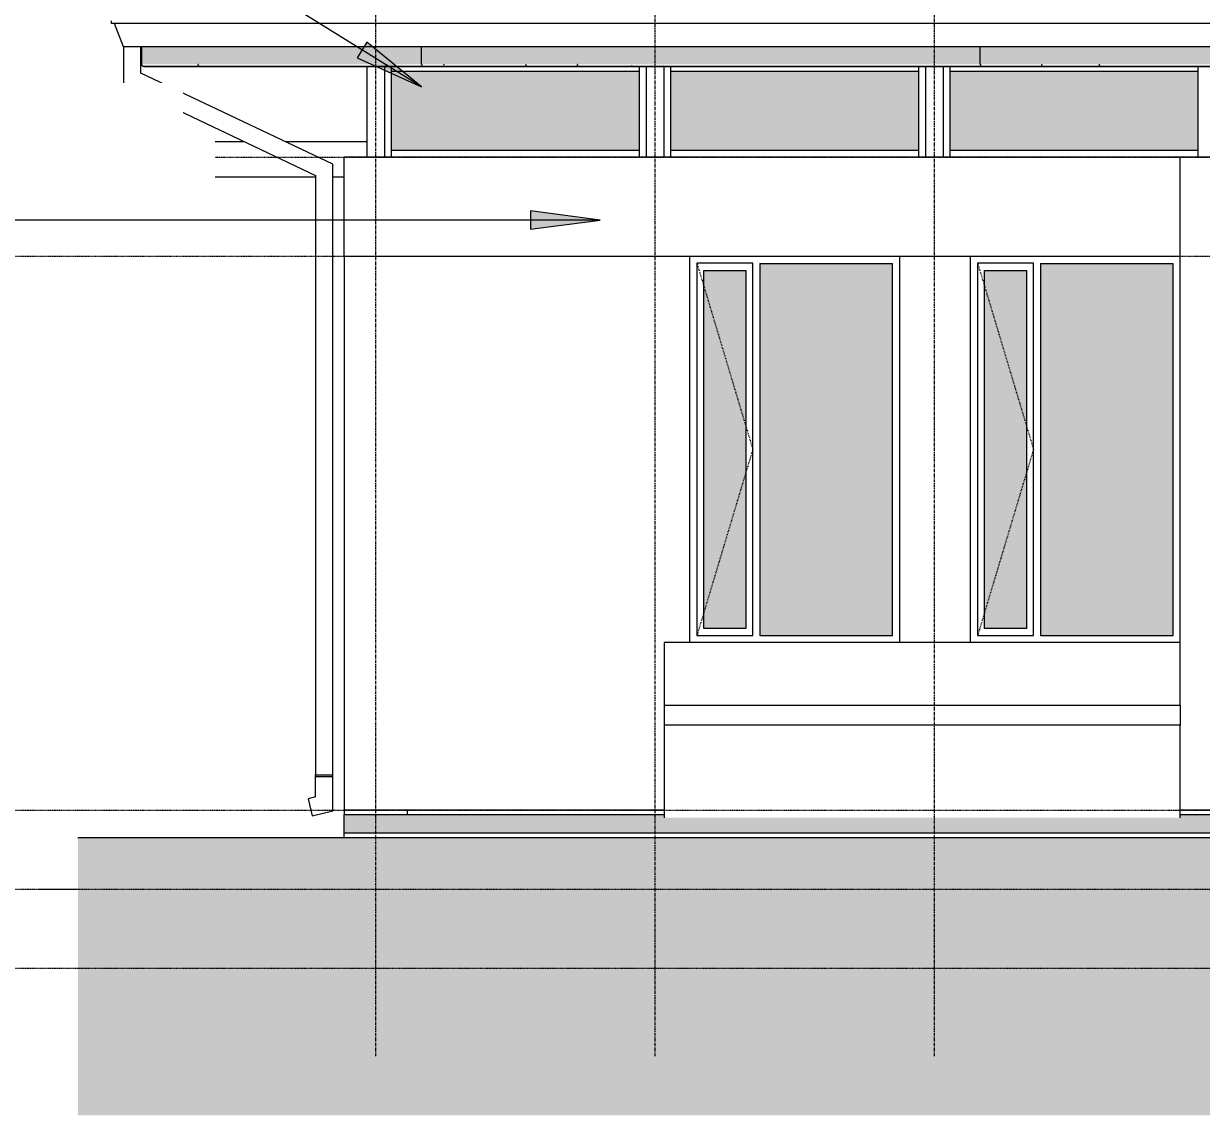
# Model space of a CAD drawing. Header units: millimetres. Extents: x -12186 to 152825, y -4386 to 9463.
# Drawn here: x 83922 to 88983, y -1313 to 3380 of the extents above; entities that cross this region are included whole.
import ezdxf

# ---------------------------------------------------------------- set-up
doc = ezdxf.new("R2010")
doc.units = ezdxf.units.MM
for name, pattern in [('1000 Dashed', [2, 1, -1]), ('Dash', [6.35, 3.175, -3.175]), ('Grid Line', [22.225, 12.7, -3.175, 3.175, -3.175])]:
    doc.linetypes.add(name, pattern=pattern)
for name, color, linetype, lineweight in [('A-DETL-GENF', 92, 'Continuous', 5), ('A-DETL-MEDM', 33, 'Continuous', 18), ('A-FLOR', 192, 'Continuous', 9), ('A-FLOR-LEVL', 51, 'Continuous', 5), ('A-FLOR-PATT', 8, 'Continuous', 9), ('A-GENM', 13, 'Continuous', 9), ('A-GLAZ', 151, 'Continuous', 9), ('A-GLAZ-CURT', 52, 'Continuous', 5), ('A-GLAZ-CWMG', 51, 'Continuous', 5), ('A-GLAZ-HDLN', 1, 'Dash', 9), ('A-ROOF', 132, 'Continuous', 9), ('A-ROOF-OTLN', 132, 'Continuous', 9), ('A-ROOF-PATT', 132, 'Continuous', 9), ('A-WALL', 113, 'Continuous', 9), ('G-ANNO-TEXT', 231, 'Continuous', 5), ('I-WALL', 2, 'Continuous', 9), ('S-COLS', 52, 'Continuous', 5), ('S-GRID', 1, 'Continuous', 5)]:
    doc.layers.add(name, color=color, linetype=linetype, lineweight=lineweight)
doc.styles.add('Arial_4', font='arial.ttf', dxfattribs={"width": 0.9, "height": 150})

# ---------------------------------------------------------------- blocks, each defined once
blk = doc.blocks.new('W-02 900x1660 - 900-1480273-Section 3')
at = {"layer": 'A-GLAZ', "lineweight": 5}
for points in [[(-13017.7, 750), (-12655.7, 750), (-12655.7, 2349), (-13225.7, 2349), (-13225.7, 750), (-13127.2, 750)], [(-13455.6, 780), (-13285.7, 780), (-13285.7, 2319), (-13465.7, 2319), (-13465.7, 780)]]:
    blk.add_hatch(color=256, dxfattribs=at).paths.add_polyline_path(points)
for p, q in [((-13495.7, 2350), (-13495.7, 750)), ((-13255.7, 2350), (-13495.7, 2350)), ((-13255.7, 750), (-13255.7, 2350)), ((-13225.7, 2349), (-13225.7, 750)), ((-13225.7, 2349), (-12655.7, 2349)), ((-12655.7, 750), (-12655.7, 2349)), ((-13465.7, 780), (-13465.7, 2319)), ((-13465.7, 2319), (-13285.7, 2319)), ((-13285.7, 2319), (-13285.7, 780)), ((-13285.7, 780), (-13465.7, 780)), ((-13495.7, 750), (-13255.7, 750)), ((-13225.7, 750), (-12655.7, 750))]:
    blk.add_line(p, q, dxfattribs=at)
at = {"layer": 'A-GLAZ-HDLN'}
for p, q in [((-13495.7, 2350), (-13255.7, 1550)), ((-13255.7, 1550), (-13495.7, 750))]:
    blk.add_line(p, q, dxfattribs=at)
blk = doc.blocks.new('FP_338-Section 3')
at = {"layer": 'A-ROOF-OTLN', "lineweight": 5}
blk.add_line((-23071.2, 3195), (-11159.8, 3195), dxfattribs=at)
at = {"layer": 'A-ROOF-PATT', "lineweight": 5}
for p, q in [((-23077.9, 3197), (-11159.8, 3197)), ((-22839, 3204.1), (-22839.2, 3204.5)), ((-22838.8, 3203.8), (-22839, 3204.1)), ((-22838.6, 3203.4), (-22838.8, 3203.8)), ((-22838.4, 3203), (-22838.6, 3203.4)), ((-22838.3, 3202.6), (-22838.4, 3203)), ((-22838.1, 3202.3), (-22838.3, 3202.6)), ((-22837.9, 3201.9), (-22838.1, 3202.3)), ((-22837.7, 3201.6), (-22837.9, 3201.9)), ((-22837.5, 3201.2), (-22837.7, 3201.6)), ((-22837.3, 3200.9), (-22837.5, 3201.2)), ((-22837.1, 3200.5), (-22837.3, 3200.9)), ((-22836.9, 3200.2), (-22837.1, 3200.5)), ((-22836.7, 3199.8), (-22836.9, 3200.2)), ((-22836.5, 3199.5), (-22836.7, 3199.8)), ((-22836.3, 3199.2), (-22836.5, 3199.5)), ((-22836.1, 3198.8), (-22836.3, 3199.2)), ((-22836, 3198.5), (-22836.1, 3198.8)), ((-22835.8, 3198.2), (-22836, 3198.5)), ((-22835.6, 3197.9), (-22835.8, 3198.2)), ((-22835.4, 3197.6), (-22835.6, 3197.9)), ((-22835.2, 3197.4), (-22835.4, 3197.6)), ((-22835, 3197.1), (-22835.2, 3197.4)), ((-22834.8, 3196.8), (-22835, 3197.1)), ((-22834.6, 3196.6), (-22834.8, 3196.8)), ((-22834.4, 3196.3), (-22834.6, 3196.6)), ((-22834.2, 3196.1), (-22834.4, 3196.3)), ((-22834, 3195.9), (-22834.2, 3196.1)), ((-22833.8, 3195.7), (-22834, 3195.9)), ((-22833.7, 3195.5), (-22833.8, 3195.7)), ((-22833.5, 3195.3), (-22833.7, 3195.5)), ((-22833.3, 3195.1), (-22833.5, 3195.3)), ((-22833.1, 3194.9), (-22833.3, 3195.1)), ((-22832.9, 3194.8), (-22833.1, 3194.9)), ((-22832.7, 3194.6), (-22832.9, 3194.8)), ((-22832.5, 3194.5), (-22832.7, 3194.6)), ((-22832.3, 3194.4), (-22832.5, 3194.5)), ((-22832.1, 3194.2), (-22832.3, 3194.4)), ((-22831.9, 3194.2), (-22832.1, 3194.2)), ((-22831.7, 3194.1), (-22831.9, 3194.2)), ((-22831.5, 3194), (-22831.7, 3194.1)), ((-22831.4, 3193.9), (-22831.5, 3194)), ((-22831.2, 3193.9), (-22831.4, 3193.9)), ((-22831, 3193.9), (-22831.2, 3193.9)), ((-22830.8, 3193.8), (-22831, 3193.9)), ((-22037.5, 3193.9), (-22037.6, 3193.8)), ((-22037.3, 3193.9), (-22037.5, 3193.9)), ((-22037.1, 3193.9), (-22037.3, 3193.9)), ((-22036.9, 3194), (-22037.1, 3193.9)), ((-22036.7, 3194.1), (-22036.9, 3194)), ((-22036.5, 3194.2), (-22036.7, 3194.1)), ((-22036.3, 3194.2), (-22036.5, 3194.2)), ((-22036.1, 3194.4), (-22036.3, 3194.2)), ((-22035.9, 3194.5), (-22036.1, 3194.4)), ((-22035.7, 3194.6), (-22035.9, 3194.5)), ((-22035.5, 3194.8), (-22035.7, 3194.6)), ((-22035.3, 3194.9), (-22035.5, 3194.8)), ((-22035.2, 3195.1), (-22035.3, 3194.9)), ((-22035, 3195.3), (-22035.2, 3195.1)), ((-22034.8, 3195.5), (-22035, 3195.3)), ((-22034.6, 3195.7), (-22034.8, 3195.5)), ((-22034.4, 3195.9), (-22034.6, 3195.7)), ((-22034.2, 3196.1), (-22034.4, 3195.9)), ((-22034, 3196.3), (-22034.2, 3196.1)), ((-22033.8, 3196.6), (-22034, 3196.3)), ((-22033.6, 3196.8), (-22033.8, 3196.6)), ((-22033.4, 3197.1), (-22033.6, 3196.8)), ((-22033.2, 3197.4), (-22033.4, 3197.1)), ((-22033.1, 3197.6), (-22033.2, 3197.4)), ((-22032.9, 3197.9), (-22033.1, 3197.6)), ((-22032.7, 3198.2), (-22032.9, 3197.9)), ((-22032.5, 3198.5), (-22032.7, 3198.2)), ((-22032.3, 3198.8), (-22032.5, 3198.5)), ((-22032.1, 3199.2), (-22032.3, 3198.8)), ((-22031.9, 3199.5), (-22032.1, 3199.2)), ((-22031.7, 3199.8), (-22031.9, 3199.5)), ((-22031.5, 3200.2), (-22031.7, 3199.8)), ((-22031.3, 3200.5), (-22031.5, 3200.2)), ((-22031.1, 3200.9), (-22031.3, 3200.5)), ((-22030.9, 3201.2), (-22031.1, 3200.9)), ((-22030.8, 3201.6), (-22030.9, 3201.2)), ((-22030.6, 3201.9), (-22030.8, 3201.6)), ((-22030.4, 3202.3), (-22030.6, 3201.9)), ((-22030.2, 3202.6), (-22030.4, 3202.3)), ((-22030, 3203), (-22030.2, 3202.6)), ((-22029.8, 3203.4), (-22030, 3203)), ((-22029.6, 3203.8), (-22029.8, 3203.4)), ((-22029.4, 3204.1), (-22029.6, 3203.8)), ((-22029.2, 3204.5), (-22029.4, 3204.1)), ((-21875.9, 3197), (-21875.9, 3204.5)), ((-21783.2, 3204.1), (-21783.3, 3204.5)), ((-21783, 3203.8), (-21783.2, 3204.1)), ((-21782.8, 3203.4), (-21783, 3203.8)), ((-21782.6, 3203), (-21782.8, 3203.4)), ((-21782.4, 3202.7), (-21782.6, 3203)), ((-21782.2, 3202.3), (-21782.4, 3202.7)), ((-21782, 3202), (-21782.2, 3202.3)), ((-21781.8, 3201.6), (-21782, 3202)), ((-21781.7, 3201.3), (-21781.8, 3201.6)), ((-21659.4, 3194.6), (-21659.6, 3194.7)), ((-21659.3, 3194.4), (-21659.4, 3194.6)), ((-21659.1, 3194.3), (-21659.3, 3194.4)), ((-21658.9, 3194.2), (-21659.1, 3194.3)), ((-21658.7, 3194.1), (-21658.9, 3194.2)), ((-21658.5, 3194.1), (-21658.7, 3194.1)), ((-21658.3, 3194), (-21658.5, 3194.1)), ((-21658.2, 3193.9), (-21658.3, 3194)), ((-21658, 3193.9), (-21658.2, 3193.9)), ((-21657.8, 3193.9), (-21658, 3193.9)), ((-21657.6, 3193.8), (-21657.8, 3193.9)), ((-21431.2, 3204.1), (-21431.4, 3204.5)), ((-21431, 3203.8), (-21431.2, 3204.1)), ((-21430.8, 3203.4), (-21431, 3203.8)), ((-21430.6, 3203), (-21430.8, 3203.4)), ((-21430.4, 3202.6), (-21430.6, 3203)), ((-21430.2, 3202.3), (-21430.4, 3202.6)), ((-21430.1, 3201.9), (-21430.2, 3202.3)), ((-21429.9, 3201.6), (-21430.1, 3201.9)), ((-21429.7, 3201.2), (-21429.9, 3201.6)), ((-21429.5, 3200.9), (-21429.7, 3201.2)), ((-21429.3, 3200.5), (-21429.5, 3200.9)), ((-21429.1, 3200.2), (-21429.3, 3200.5)), ((-21428.9, 3199.8), (-21429.1, 3200.2)), ((-21428.7, 3199.5), (-21428.9, 3199.8)), ((-21428.5, 3199.2), (-21428.7, 3199.5)), ((-21428.3, 3198.8), (-21428.5, 3199.2)), ((-21428.1, 3198.5), (-21428.3, 3198.8)), ((-21428, 3198.2), (-21428.1, 3198.5)), ((-21427.8, 3197.9), (-21428, 3198.2)), ((-21427.6, 3197.6), (-21427.8, 3197.9)), ((-21427.4, 3197.4), (-21427.6, 3197.6)), ((-21427.2, 3197.1), (-21427.4, 3197.4)), ((-21427, 3196.8), (-21427.2, 3197.1)), ((-21426.8, 3196.6), (-21427, 3196.8)), ((-21426.6, 3196.3), (-21426.8, 3196.6)), ((-21426.4, 3196.1), (-21426.6, 3196.3)), ((-21426.2, 3195.9), (-21426.4, 3196.1)), ((-21426, 3195.7), (-21426.2, 3195.9)), ((-21425.8, 3195.5), (-21426, 3195.7)), ((-21425.7, 3195.3), (-21425.8, 3195.5)), ((-21425.5, 3195.1), (-21425.7, 3195.3)), ((-21425.3, 3194.9), (-21425.5, 3195.1)), ((-21425.1, 3194.8), (-21425.3, 3194.9)), ((-21424.9, 3194.6), (-21425.1, 3194.8)), ((-21424.7, 3194.5), (-21424.9, 3194.6)), ((-21424.5, 3194.4), (-21424.7, 3194.5)), ((-21424.3, 3194.2), (-21424.5, 3194.4)), ((-21424.1, 3194.2), (-21424.3, 3194.2)), ((-21423.9, 3194.1), (-21424.1, 3194.2)), ((-21423.7, 3194), (-21423.9, 3194.1)), ((-21423.5, 3193.9), (-21423.7, 3194)), ((-21423.4, 3193.9), (-21423.5, 3193.9)), ((-21423.2, 3193.9), (-21423.4, 3193.9)), ((-21423, 3193.8), (-21423.2, 3193.9)), ((-21216.2, 3193.9), (-21216.4, 3193.8)), ((-21216, 3193.9), (-21216.2, 3193.9)), ((-21215.8, 3193.9), (-21216, 3193.9)), ((-21215.7, 3194), (-21215.8, 3193.9)), ((-21215.5, 3194.1), (-21215.7, 3194)), ((-21215.3, 3194.2), (-21215.5, 3194.1)), ((-21215.1, 3194.2), (-21215.3, 3194.2)), ((-21214.9, 3194.4), (-21215.1, 3194.2)), ((-21214.7, 3194.5), (-21214.9, 3194.4)), ((-21214.5, 3194.6), (-21214.7, 3194.5)), ((-21214.3, 3194.8), (-21214.5, 3194.6)), ((-21214.1, 3194.9), (-21214.3, 3194.8)), ((-21213.9, 3195.1), (-21214.1, 3194.9)), ((-21213.7, 3195.3), (-21213.9, 3195.1)), ((-21213.6, 3195.5), (-21213.7, 3195.3)), ((-21213.4, 3195.7), (-21213.6, 3195.5)), ((-21213.2, 3195.9), (-21213.4, 3195.7)), ((-21213, 3196.1), (-21213.2, 3195.9)), ((-21212.8, 3196.3), (-21213, 3196.1)), ((-21212.6, 3196.6), (-21212.8, 3196.3)), ((-21212.4, 3196.8), (-21212.6, 3196.6)), ((-21212.2, 3197.1), (-21212.4, 3196.8)), ((-21212, 3197.4), (-21212.2, 3197.1)), ((-21211.8, 3197.6), (-21212, 3197.4)), ((-21211.6, 3197.9), (-21211.8, 3197.6)), ((-21211.4, 3198.2), (-21211.6, 3197.9)), ((-21211.3, 3198.5), (-21211.4, 3198.2)), ((-21211.1, 3198.8), (-21211.3, 3198.5)), ((-21210.9, 3199.2), (-21211.1, 3198.8)), ((-21210.7, 3199.5), (-21210.9, 3199.2)), ((-21210.5, 3199.8), (-21210.7, 3199.5)), ((-21210.3, 3200.2), (-21210.5, 3199.8)), ((-21210.1, 3200.5), (-21210.3, 3200.2)), ((-21209.9, 3200.9), (-21210.1, 3200.5)), ((-21209.7, 3201.2), (-21209.9, 3200.9)), ((-21209.5, 3201.6), (-21209.7, 3201.2)), ((-21209.3, 3201.9), (-21209.5, 3201.6)), ((-21209.1, 3202.3), (-21209.3, 3201.9)), ((-21209, 3202.6), (-21209.1, 3202.3)), ((-21208.8, 3203), (-21209, 3202.6)), ((-21208.6, 3203.4), (-21208.8, 3203)), ((-21208.4, 3203.8), (-21208.6, 3203.4)), ((-21208.2, 3204.1), (-21208.4, 3203.8)), ((-21208, 3204.5), (-21208.2, 3204.1)), ((-20981.6, 3193.9), (-20981.8, 3193.8)), ((-20981.4, 3193.9), (-20981.6, 3193.9)), ((-20981.2, 3193.9), (-20981.4, 3193.9)), ((-20981, 3194), (-20981.2, 3193.9)), ((-20980.8, 3194.1), (-20981, 3194)), ((-20980.7, 3194.1), (-20980.8, 3194.1)), ((-20980.5, 3194.2), (-20980.7, 3194.1)), ((-20980.3, 3194.3), (-20980.5, 3194.2)), ((-20980.1, 3194.5), (-20980.3, 3194.3)), ((-20979.9, 3194.6), (-20980.1, 3194.5)), ((-20979.7, 3194.7), (-20979.9, 3194.6)), ((-20979.5, 3194.9), (-20979.7, 3194.7)), ((-20979.3, 3195), (-20979.5, 3194.9)), ((-20979.2, 3195.2), (-20979.3, 3195)), ((-20979, 3195.4), (-20979.2, 3195.2)), ((-20978.8, 3195.6), (-20979, 3195.4)), ((-20978.6, 3195.8), (-20978.8, 3195.6)), ((-20978.4, 3196), (-20978.6, 3195.8)), ((-20978.2, 3196.2), (-20978.4, 3196)), ((-20978, 3196.5), (-20978.2, 3196.2)), ((-20977.8, 3196.7), (-20978, 3196.5)), ((-20977.7, 3197), (-20977.8, 3196.7)), ((-20977.5, 3197.2), (-20977.7, 3197)), ((-20977.3, 3197.5), (-20977.5, 3197.2)), ((-20977.1, 3197.8), (-20977.3, 3197.5)), ((-20976.9, 3198.1), (-20977.1, 3197.8)), ((-20976.7, 3198.4), (-20976.9, 3198.1)), ((-20976.5, 3198.7), (-20976.7, 3198.4)), ((-20976.3, 3199), (-20976.5, 3198.7)), ((-20976.1, 3199.3), (-20976.3, 3199)), ((-20840.3, 3196.7), (-20840.5, 3197)), ((-20840.1, 3196.5), (-20840.3, 3196.7)), ((-20839.9, 3196.2), (-20840.1, 3196.5)), ((-20839.8, 3196), (-20839.9, 3196.2)), ((-20839.6, 3195.8), (-20839.8, 3196)), ((-20839.4, 3195.6), (-20839.6, 3195.8)), ((-20839.2, 3195.4), (-20839.4, 3195.6)), ((-20839, 3195.2), (-20839.2, 3195.4)), ((-20838.8, 3195), (-20839, 3195.2)), ((-20838.6, 3194.9), (-20838.8, 3195)), ((-20838.4, 3194.7), (-20838.6, 3194.9)), ((-20838.3, 3194.6), (-20838.4, 3194.7)), ((-20838.1, 3194.5), (-20838.3, 3194.6)), ((-20837.9, 3194.3), (-20838.1, 3194.5)), ((-20837.7, 3194.2), (-20837.9, 3194.3)), ((-20837.5, 3194.1), (-20837.7, 3194.2)), ((-20837.3, 3194.1), (-20837.5, 3194.1)), ((-20837.1, 3194), (-20837.3, 3194.1)), ((-20836.9, 3193.9), (-20837.1, 3194)), ((-20836.8, 3193.9), (-20836.9, 3193.9)), ((-20836.6, 3193.9), (-20836.8, 3193.9)), ((-20836.4, 3193.8), (-20836.6, 3193.9)), ((-20160.4, 3193.9), (-20160.6, 3193.8)), ((-20160.2, 3193.9), (-20160.4, 3193.9)), ((-20160, 3193.9), (-20160.2, 3193.9)), ((-20159.8, 3194), (-20160, 3193.9)), ((-20159.6, 3194.1), (-20159.8, 3194)), ((-20159.5, 3194.1), (-20159.6, 3194.1)), ((-20159.3, 3194.2), (-20159.5, 3194.1)), ((-20159.1, 3194.3), (-20159.3, 3194.2)), ((-20158.9, 3194.4), (-20159.1, 3194.3)), ((-20158.7, 3194.6), (-20158.9, 3194.4)), ((-20158.5, 3194.7), (-20158.7, 3194.6)), ((-20158.3, 3194.9), (-20158.5, 3194.7)), ((-20158.1, 3195), (-20158.3, 3194.9)), ((-20158, 3195.2), (-20158.1, 3195)), ((-20157.8, 3195.4), (-20158, 3195.2)), ((-20157.6, 3195.6), (-20157.8, 3195.4)), ((-20157.4, 3195.8), (-20157.6, 3195.6)), ((-20157.2, 3196), (-20157.4, 3195.8)), ((-20157, 3196.2), (-20157.2, 3196)), ((-19475.9, 3197), (-19475.9, 3204.5)), ((-19215.7, 3200.5), (-19215.9, 3200.2)), ((-19215.5, 3200.9), (-19215.7, 3200.5)), ((-19215.3, 3201.2), (-19215.5, 3200.9)), ((-19215.1, 3201.6), (-19215.3, 3201.2)), ((-19214.9, 3201.9), (-19215.1, 3201.6)), ((-19214.7, 3202.3), (-19214.9, 3201.9)), ((-19214.6, 3202.7), (-19214.7, 3202.3)), ((-19214.4, 3203), (-19214.6, 3202.7)), ((-19214.2, 3203.4), (-19214.4, 3203)), ((-19214, 3203.8), (-19214.2, 3203.4)), ((-19213.8, 3204.1), (-19214, 3203.8)), ((-19213.6, 3204.5), (-19213.8, 3204.1)), ((-18967.5, 3204.1), (-18967.7, 3204.5)), ((-18967.3, 3203.8), (-18967.5, 3204.1)), ((-18967.2, 3203.4), (-18967.3, 3203.8)), ((-18967, 3203), (-18967.2, 3203.4)), ((-18966.8, 3202.6), (-18967, 3203)), ((-18966.6, 3202.3), (-18966.8, 3202.6)), ((-18966.4, 3201.9), (-18966.6, 3202.3)), ((-18966.2, 3201.6), (-18966.4, 3201.9)), ((-18966, 3201.2), (-18966.2, 3201.6)), ((-18965.8, 3200.9), (-18966, 3201.2)), ((-18965.6, 3200.5), (-18965.8, 3200.9)), ((-18965.4, 3200.2), (-18965.6, 3200.5)), ((-18965.2, 3199.8), (-18965.4, 3200.2)), ((-18965, 3199.5), (-18965.2, 3199.8)), ((-18964.9, 3199.2), (-18965, 3199.5)), ((-18964.7, 3198.8), (-18964.9, 3199.2)), ((-18964.5, 3198.5), (-18964.7, 3198.8)), ((-18964.3, 3198.2), (-18964.5, 3198.5)), ((-18964.1, 3197.9), (-18964.3, 3198.2)), ((-18963.9, 3197.6), (-18964.1, 3197.9)), ((-18963.7, 3197.4), (-18963.9, 3197.6)), ((-18963.5, 3197.1), (-18963.7, 3197.4)), ((-18963.3, 3196.8), (-18963.5, 3197.1)), ((-18963.1, 3196.6), (-18963.3, 3196.8)), ((-18962.9, 3196.3), (-18963.1, 3196.6)), ((-18962.7, 3196.1), (-18962.9, 3196.3)), ((-18962.6, 3195.9), (-18962.7, 3196.1)), ((-18962.4, 3195.7), (-18962.6, 3195.9)), ((-18962.2, 3195.5), (-18962.4, 3195.7)), ((-18962, 3195.3), (-18962.2, 3195.5)), ((-18961.8, 3195.1), (-18962, 3195.3)), ((-18961.6, 3194.9), (-18961.8, 3195.1)), ((-18961.4, 3194.8), (-18961.6, 3194.9)), ((-18961.2, 3194.6), (-18961.4, 3194.8)), ((-18961, 3194.5), (-18961.2, 3194.6)), ((-18960.8, 3194.4), (-18961, 3194.5)), ((-18960.6, 3194.2), (-18960.8, 3194.4)), ((-18960.5, 3194.2), (-18960.6, 3194.2)), ((-18960.3, 3194.1), (-18960.5, 3194.2)), ((-18960.1, 3194), (-18960.3, 3194.1)), ((-18959.9, 3193.9), (-18960.1, 3194)), ((-18959.7, 3193.9), (-18959.9, 3193.9)), ((-18959.5, 3193.9), (-18959.7, 3193.9)), ((-18959.3, 3193.8), (-18959.5, 3193.9))]:
    blk.add_line(p, q, dxfattribs=at)
blk = doc.blocks.new('System Panel - Glazed-1463160-Section 3')
at = {"layer": 'A-GLAZ-CURT'}
blk.add_hatch(color=256, dxfattribs=at).paths.add_polyline_path([(-21993.8, 2835), (-20943.2, 2835), (-20943.2, 3175), (-22008.2, 3175), (-22008.2, 2835)])
blk = doc.blocks.new('Rectangular Mullion - 30x75-1463158-Section 3')
at = {"layer": 'A-GLAZ-CWMG'}
for p, q in [((-22008.2, 3175), (-22008.2, 3195)), ((-20943.2, 3195.1), (-20943.2, 3175)), ((-22008.2, 3175), (-20943.2, 3175))]:
    blk.add_line(p, q, dxfattribs=at)
blk = doc.blocks.new('Rectangular Mullion - 30x75-1463159-Section 3')
at = {"layer": 'A-GLAZ-CWMG'}
for p, q in [((-22008.1718, 2805), (-22008.1718, 2835)), ((-20943.1718, 2835), (-22008.1718, 2835)), ((-20943.1718, 2835), (-20943.1718, 2805))]:
    blk.add_line(p, q, dxfattribs=at)
blk = doc.blocks.new('Rectangular Mullion - 30x75-1460564-Section 3')
at = {"layer": 'A-GLAZ-CWMG'}
blk.add_line((-20943.2, 3195.1), (-20943.2, 2805), dxfattribs=at)
blk = doc.blocks.new('Rectangular Mullion - 30x75-1460565-Section 3')
at = {"layer": 'A-GLAZ-CWMG'}
blk.add_line((-22008.2, 2805), (-22008.2, 3195), dxfattribs=at)
blk = doc.blocks.new('Rectangular Mullion - 30x75-V339-Section 3')
at = {"layer": 'A-GLAZ-CWMG'}
for p, q in [((-20808.2, 3175), (-20808.2, 3195.1)), ((-19743.2, 3195.1), (-19743.2, 3175)), ((-20808.2, 3175), (-19743.2, 3175))]:
    blk.add_line(p, q, dxfattribs=at)
blk = doc.blocks.new('Rectangular Mullion - 30x75-V340-Section 3')
at = {"layer": 'A-GLAZ-CWMG'}
blk.add_line((-19743.2, 3195.1), (-19743.2, 2805), dxfattribs=at)
blk = doc.blocks.new('Rectangular Mullion - 30x75-V341-Section 3')
at = {"layer": 'A-GLAZ-CWMG'}
blk.add_line((-20808.2, 2805), (-20808.2, 3195.1), dxfattribs=at)
blk = doc.blocks.new('Rectangular Mullion - 30x75-V342-Section 3')
at = {"layer": 'A-GLAZ-CWMG'}
for p, q in [((-19608.2, 3175), (-19608.2, 3195.3)), ((-18543.2, 3195.3), (-18543.2, 3175)), ((-19608.2, 3175), (-18543.2, 3175))]:
    blk.add_line(p, q, dxfattribs=at)
blk = doc.blocks.new('Rectangular Mullion - 30x75-V343-Section 3')
at = {"layer": 'A-GLAZ-CWMG'}
blk.add_line((-18543.2, 3195.3), (-18543.2, 2805), dxfattribs=at)
blk = doc.blocks.new('Rectangular Mullion - 30x75-V344-Section 3')
at = {"layer": 'A-GLAZ-CWMG'}
blk.add_line((-19608.2, 2805), (-19608.2, 3195.3), dxfattribs=at)
blk = doc.blocks.new('Downpipe - Downpipe-V352-Section 3')
at = {"layer": 'A-GENM', "lineweight": 5}
for p, q in [((-23159.8, 3280.1), (-23159.8, 3119)), ((-23084.8, 3166.5), (-23084.8, 3280.1)), ((-22259.8, 2775), (-23084.8, 3166.5)), ((-23159.8, 3119), (-22334.8, 2727.6)), ((-22259.8, 144.1), (-22259.8, 2775)), ((-22334.8, 2727.6), (-22334.8, 144.1)), ((-22334.8, 151.5), (-22259.8, 151.5)), ((-22334.8, 55.9), (-22334.8, 151.5)), ((-22334.8, 144.1), (-22259.8, 144.1)), ((-22259.8, -3.5), (-22259.8, 151.5)), ((-22334.8, 55.9), (-22365.8, 48.6)), ((-22365.8, 48.6), (-22348.6, -24.4)), ((-22348.6, -24.4), (-22259.8, -3.5))]:
    blk.add_line(p, q, dxfattribs=at)

msp = doc.modelspace()

# ---------------------------------------------------------------- hatches: boundary and pattern name
at = {"layer": 'A-DETL-GENF'}
h = msp.add_hatch(dxfattribs=at)
h.set_pattern_fill('FP_113', color=135, style=0, pattern_type=2)
h.set_pattern_definition([(45, (103927.5, 5539.62), (0, 424.264), [300, -300]), (45, (103857, 5610.12), (0, 424.264), [300, -300]), (45, (103786, 5681.12), (0, 424.264), [300, -300]), (135, (104210.5, 5751.62), (-424.264, 3e-14), [300, -300]), (135, (104281, 5822.12), (-424.264, 3e-14), [300, -300]), (135, (104352, 5893.12), (-424.264, 3e-14), [300, -300])])
h.paths.add_polyline_path([(94510.3, -1312.7), (112007.4, -1312.7), (112007.4, 5.8), (110837.6, -420), (108542.2, -420), (108542.2, -552.5), (108857.2, -552.5), (108857.2, -852.5), (107957.2, -852.5), (107957.2, -552.5), (108272.2, -552.5), (108272.2, -285), (104620.2, -285), (104620.2, -552.5), (104903.2, -552.5), (104903.2, -852.5), (104203.2, -852.5), (104203.2, -552.5), (104486.2, -545), (104486.2, -285), (102404.2, -285), (102404.2, -552.5), (102699.2, -552.5), (102699.2, -852.5), (101999.2, -852.5), (101999.2, -552.5), (102294.2, -552.5), (102294.2, -285), (99978.2, -285), (99978.2, -552.5), (100293.2, -552.5), (100293.2, -852.5), (99393.2, -852.5), (99393.2, -552.5), (99708.2, -552.5), (99703.8, -20), (96208.2, -20), (96208.2, -120), (84156, -120), (84156, -1312.7), (94493.2, -1312.7)])
at = {"layer": 'A-FLOR-PATT', "lineweight": 5}
h = msp.add_hatch(dxfattribs=at)
h.set_pattern_fill('FP_114', color=256, style=0, pattern_type=2)
h.set_pattern_definition([(356.951, (99043.383, -210.073), (141.421131, -0.0011883), [212.433, -70.811]), (3.049, (99114.094, -213.839), (141.421131, 0.0011883), [212.433, -70.811])])
h.paths.add_polyline_path([(91428.2, -100), (96208.2, -100), (96208.2, -20), (96195.2, -21), (96195.2, -33.4), (93685.2, -33.4), (93685.2, -20), (88891.2, -20), (88891.2, -33.4), (86675.2, -33.4), (86675.2, -20), (85300.2, -20), (85300.2, -100), (91209.3, -100)])
at = {"layer": 'A-ROOF-PATT', "lineweight": 5}
h = msp.add_hatch(dxfattribs=at)
h.set_pattern_fill('FP_119', color=256, style=0, pattern_type=2)
h.set_pattern_definition([(0, (103962.99, 5504.12), (406.4, 101.6), [33.528, -271.272, 33.528, -271.272, -1625.6]), (0, (103962.99, 5504.12), (406.4, 101.6), [-609.6, 33.528, -576.072, 33.528, -271.272, -711.2]), (0, (103962.99, 5504.12), (406.4, 101.6), [-1524, 33.528, -169.672, 33.528, -474.472]), (120, (104115.39, 5554.92), (-291.1882, 301.1527), [33.528, -271.272, 33.528, -271.272, -1625.6]), (120, (104115.39, 5554.92), (-291.1882, 301.1527), [-609.6, 33.528, -576.072, 33.528, -271.272, -711.2]), (120, (104115.39, 5554.92), (-291.1882, 301.1527), [-1524, 33.528, -169.672, 33.528, -474.472]), (240, (104166.19, 5758.12), (-115.2118, -402.7527), [33.528, -271.272, 33.528, -1896.872]), (240, (104166.19, 5758.12), (-115.2118, -402.7527), [-338.328, -271.272, 33.528, -576.072, -1016]), (240, (104166.19, 5758.12), (-115.2118, -402.7527), [-1219.2, 33.528, -271.272, 33.528, -677.672]), (240, (104166.19, 5758.12), (-115.2118, -402.7527), [-1557.528, -169.672, 33.528, -474.472])])
h.paths.add_polyline_path([(94055.3, 3204.5), (96351.1, 3204.5), (96351, 3280.1), (84430.2, 3280.1), (84430.2, 3204.5), (93836.4, 3204.5)])
h.paths.add_polyline_path([(96430.2, 3204.5), (96430.2, 3230.5), (96426.1, 3229.3), (96426.1, 3204.5)])
h.paths.add_polyline_path([(96425.2, 3348.2), (96430.2, 3349.8), (96430.2, 3414.2), (96400.2, 3405), (96425.2, 3405), (96425.2, 3358.7)])
h = msp.add_hatch(dxfattribs=at)
h.set_pattern_fill('FP_128', color=256, style=0, pattern_type=2)
h.set_pattern_definition([(0, (90430.2, 3309.8), (0, 1200), []), (90, (90430.2, 3309.8), (-2400, 1e-13), [])])
h.paths.add_polyline_path([(94055.3, 3204.5), (96351.1, 3204.5), (96351, 3280.1), (84430.2, 3280.1), (84430.2, 3204.5), (93836.4, 3204.5)])
h.paths.add_polyline_path([(96430.2, 3204.5), (96430.2, 3230.5), (96426.1, 3229.3), (96426.1, 3204.5)])
h.paths.add_polyline_path([(96425.2, 3348.2), (96430.2, 3349.8), (96430.2, 3414.2), (96400.2, 3405), (96425.2, 3405), (96425.2, 3358.7)])
at = {"layer": 'G-ANNO-TEXT'}
for points in [[(85631.3, 3107.8), (85397.5, 3299.9), (85355.7, 3232.8)], [(86400, 2535.4), (86100, 2574.9), (86100, 2495.9)]]:
    msp.add_hatch(color=7, dxfattribs=at).paths.add_polyline_path(points)

# ---------------------------------------------------------------- linework, layer by layer
at = {"layer": 'A-DETL-MEDM'}
msp.add_line((96208.2, -120), (84156, -120), dxfattribs=at)
at = {"layer": 'A-FLOR'}
for p, q in [((86675.2, 450), (88891.2, 450)), ((86675.2, 450), (86675.2, 365)), ((88891.2, 450), (88891.2, 365)), ((88891.2, 365), (86675.2, 365)), ((85300.2, -120), (85300.2, -20)), ((85300.2, -20), (86675.2, -20)), ((88891.2, -20), (93685.2, -20)), ((96208.2, -100), (85300.2, -100))]:
    msp.add_line(p, q, dxfattribs=at)
at = {"layer": 'A-FLOR-LEVL', "linetype": '1000 Dashed'}
for p, q in [((81425.9, 2805), (114565, 2805)), ((81425.9, 2380), (113295, 2380)), ((81425.9, 0), (114565, 0)), ((81425.9, -340), (114565, -340)), ((81425.9, -680), (113295, -680))]:
    msp.add_line(p, q, dxfattribs=at)
at = {"layer": 'A-ROOF'}
for p, q in [((83984.6, 2872.4), (84870.9, 2872.4)), ((85045.9, 2872.4), (85397.7, 2872.4)), ((85176.4, 2720), (83984.6, 2720)), ((85300.2, 2720), (85251.1, 2720))]:
    msp.add_line(p, q, dxfattribs=at)
at = {"layer": 'A-ROOF-OTLN', "lineweight": 5}
for p, q in [((84300.2, 3379.6), (84300.2, 3392.3)), ((96300.2, 3379.6), (84300.2, 3379.6)), ((84351, 3280.1), (84312.9, 3379.6)), ((96351, 3280.1), (84351, 3280.1)), ((84430.2, 3204.5), (84430.2, 3280.1))]:
    msp.add_line(p, q, dxfattribs=at)
msp.add_open_spline([(84439.7, 3195), (84438.9, 3195), (84437.7, 3195.2), (84436.1, 3195.7), (84435.1, 3196.2), (84434.4, 3196.6), (84433.8, 3197.1), (84433.1, 3197.6), (84432.6, 3198.2), (84432.1, 3198.9), (84431.5, 3199.7), (84430.9, 3200.9), (84430.4, 3202.4), (84430.2, 3203.7), (84430.2, 3204.5)], degree=3, knots=[0, 0, 0, 0, 0.166667, 0.25, 0.333333, 0.375, 0.416667, 0.5, 0.541667, 0.583333, 0.666667, 0.75, 0.833333, 1, 1, 1, 1], dxfattribs=at)
at = {"layer": 'A-WALL'}
for p, q in [((89191.2, 2805), (88891.2, 2805)), ((88891.2, 450), (88891.2, 2805)), ((85300.2, 2380), (85300.2, -20)), ((86785.2, 720), (86785.2, 2380)), ((87685.2, 2380), (87685.2, 720)), ((87991.2, 720), (87991.2, 2380)), ((88891.2, 720), (86675.2, 720)), ((86675.2, 720), (86675.2, 450)), ((86675.2, 365), (86675.2, -33.4)), ((88891.2, -33.4), (88891.2, 365)), ((86675.2, 0), (85300.2, 0)), ((85570.2, 0), (85570.2, -20)), ((93685.2, 0), (88891.2, 0))]:
    msp.add_line(p, q, dxfattribs=at)
at = {"layer": 'G-ANNO-TEXT', "color": 7}
for p, q in [((85397.5, 3299.9), (85355.7, 3232.8)), ((85631.3, 3107.8), (85397.5, 3299.9)), ((85355.7, 3232.8), (85631.3, 3107.8)), ((86400, 2535.4), (83860, 2535.4)), ((86400, 2535.4), (86100, 2574.9)), ((86100, 2574.9), (86100, 2495.9)), ((86100, 2495.9), (86400, 2535.4))]:
    msp.add_line(p, q, dxfattribs=at)
at = {"layer": 'I-WALL'}
for p, q in [((85300.2, 2380), (85300.2, 2805)), ((88891.2, 2805), (85300.2, 2805)), ((85300.2, 2380), (88891.2, 2380)), ((83984.6, -340), (84156, -340))]:
    msp.add_line(p, q, dxfattribs=at)
at = {"layer": 'S-COLS'}
for p, q in [((85397.7, 3195), (85397.7, 2805)), ((85472.7, 3195), (85472.7, 2805)), ((86597.7, 3195.1), (86597.7, 2805)), ((86672.7, 3195.1), (86672.7, 2805)), ((87797.7, 3195.1), (87797.7, 2805)), ((87872.7, 3195.3), (87872.7, 2805))]:
    msp.add_line(p, q, dxfattribs=at)
at = {"layer": 'S-GRID', "linetype": 'Grid Line'}
for p, q in [((85435.2, -1058.6), (85435.2, 8085.3)), ((86635.2, -1058.6), (86635.2, 8085.3)), ((87835.2, -1058.6), (87835.2, 8085.3))]:
    msp.add_line(p, q, dxfattribs=at)

# ---------------------------------------------------------------- block references
at = {"layer": 'A-GENM', "lineweight": 5}
msp.add_blockref('Downpipe - Downpipe-V352-Section 3', (107510.9, 0), dxfattribs=at)
at = {"layer": 'A-GLAZ', "lineweight": 5}
for p in [(100310.9, 0), (101516.9, 0)]:
    msp.add_blockref('W-02 900x1660 - 900-1480273-Section 3', p, dxfattribs=at)
at = {"layer": 'A-GLAZ-CURT'}
for p in [(107510.9, 0), (108710.9, 0), (109910.9, 0)]:
    msp.add_blockref('System Panel - Glazed-1463160-Section 3', p, dxfattribs=at)
at = {"layer": 'A-GLAZ-CWMG'}
for name, p in [('Rectangular Mullion - 30x75-1463158-Section 3', (107510.9, 0)), ('Rectangular Mullion - 30x75-1460565-Section 3', (107510.9, 0)), ('Rectangular Mullion - 30x75-1460564-Section 3', (107510.9, 0)), ('Rectangular Mullion - 30x75-V339-Section 3', (107510.9, 0)), ('Rectangular Mullion - 30x75-V341-Section 3', (107510.9, 0)), ('Rectangular Mullion - 30x75-V340-Section 3', (107510.9, 0)), ('Rectangular Mullion - 30x75-V342-Section 3', (107510.9, 0)), ('Rectangular Mullion - 30x75-V344-Section 3', (107510.9, 0)), ('Rectangular Mullion - 30x75-V343-Section 3', (107510.9, 0)), ('Rectangular Mullion - 30x75-1463159-Section 3', (107510.9, 0)), ('Rectangular Mullion - 30x75-1463159-Section 3', (108710.9, 0)), ('Rectangular Mullion - 30x75-1463159-Section 3', (109910.9, 0))]:
    msp.add_blockref(name, p, dxfattribs=at)
at = {"layer": 'A-ROOF-OTLN', "lineweight": 5}
msp.add_blockref('FP_338-Section 3', (107510.9, 0), dxfattribs=at)

# ---------------------------------------------------------------- next in the draw order: texts
at = {"layer": 'G-ANNO-TEXT', "color": 7, "insert": (77469.8, 3086.7), "char_height": 150, "width": 7099.744, "attachment_point": 1, "style": 'Arial_4', "bg_fill": 3, "box_fill_scale": 1.25, "bg_fill_color": 256, "bg_fill_true_color": 13158600, "bg_fill_transparency": 0}
msp.add_mtext('New reinforced concrete ring beam to structural engineers details and ', dxfattribs=at)

# ---------------------------------------------------------------- next in the draw order: linework, layer by layer
at = {"layer": 'G-ANNO-TEXT', "color": 7}
msp.add_line((85631.3, 3107.8), (84398, 3875.5), dxfattribs=at)

# ---------------------------------------------------------------- next in the draw order: texts
at = {"layer": 'G-ANNO-TEXT', "color": 7, "insert": (77469.8, 2848.6), "char_height": 150, "width": 7236.833, "attachment_point": 1, "style": 'Arial_4', "bg_fill": 3, "box_fill_scale": 1.25, "bg_fill_color": 256, "bg_fill_true_color": 13158600, "bg_fill_transparency": 0}
msp.add_mtext('specifications.Concrete, formwork & reinforcement to be in accordance ', dxfattribs=at)

doc.saveas('drawing.dxf')
